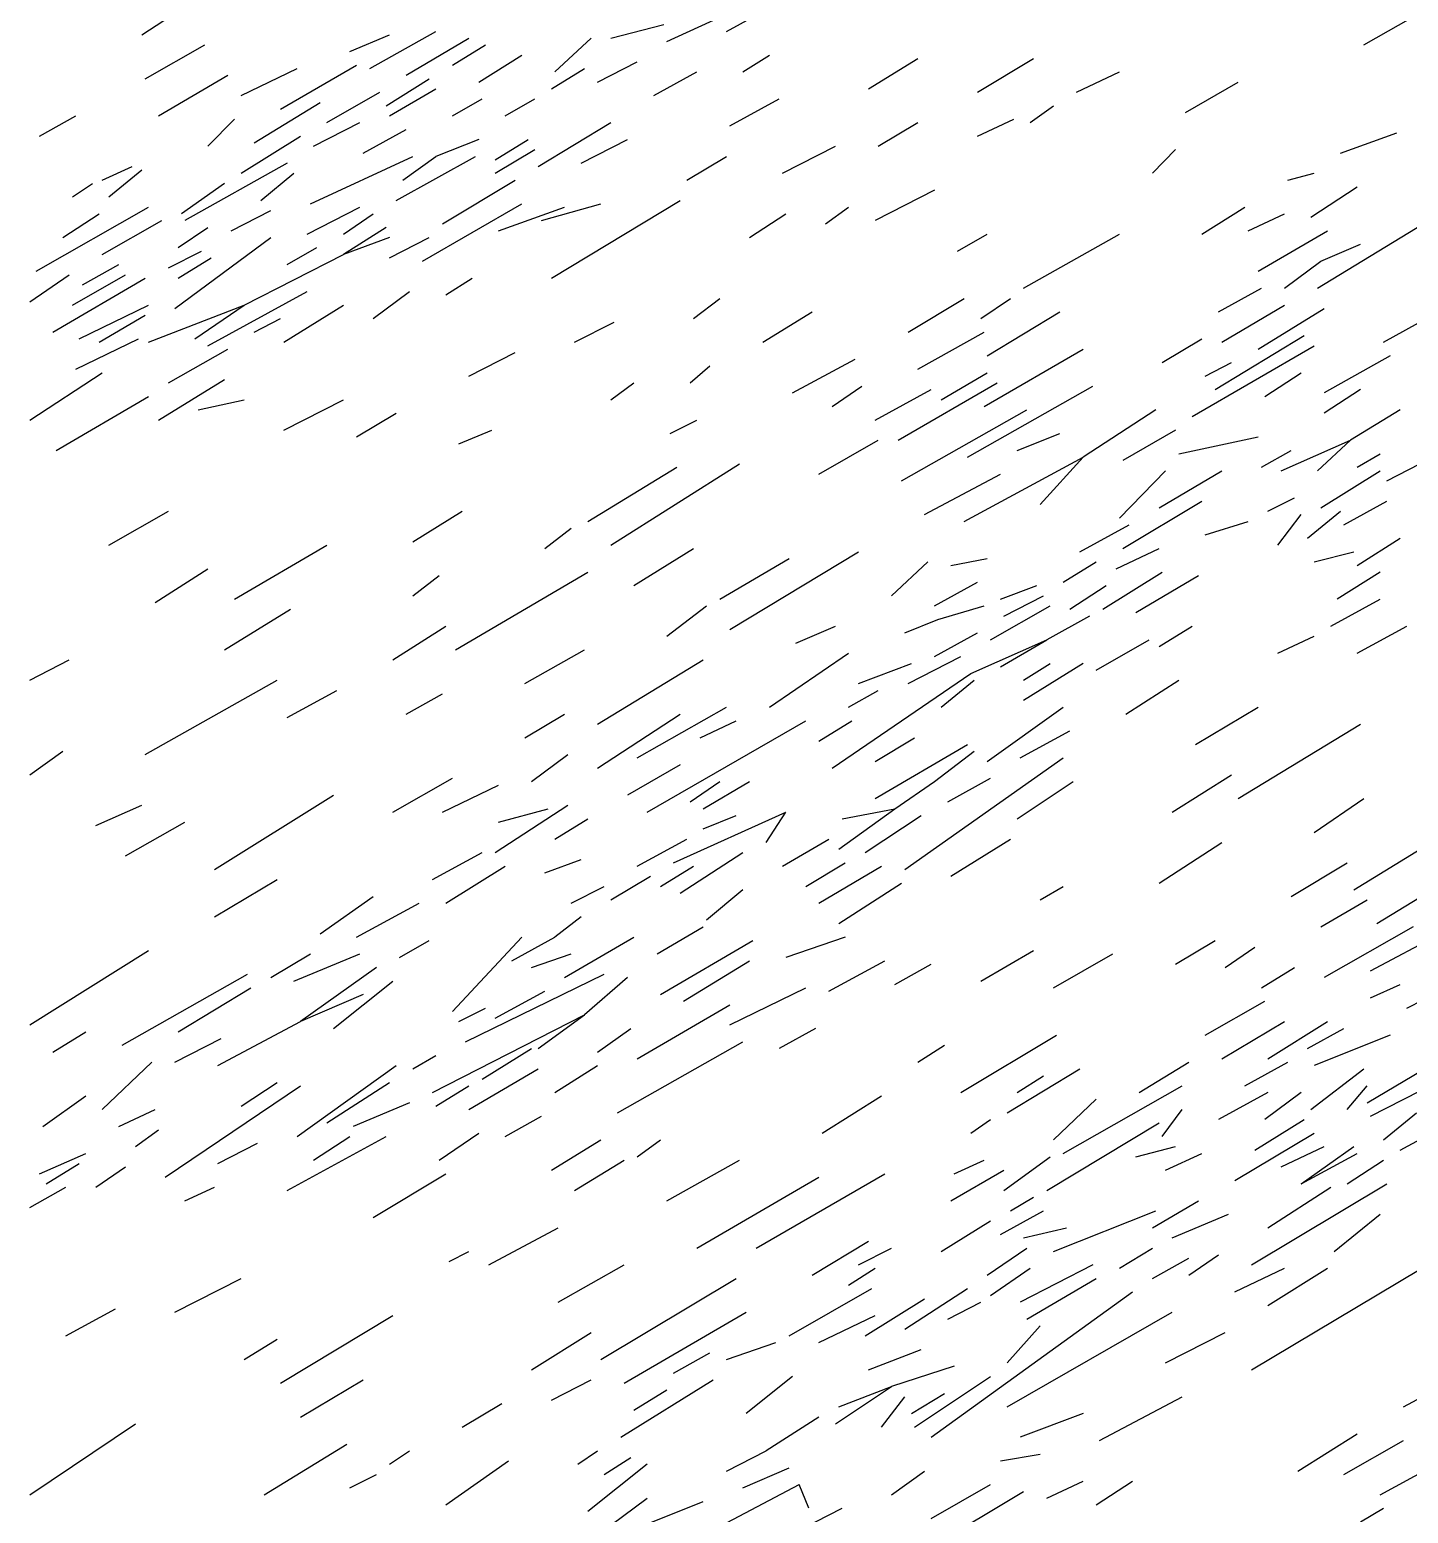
# Model space of a CAD drawing. Extents: x 0 to 599, y 0 to 600.
# Drawn here: x 0.2 to 76.6, y 316.1 to 398.3 of the extents above; entities that cross this region are included whole.
import ezdxf

# ---------------------------------------------------------------- set-up
doc = ezdxf.new("R2010")
doc.units = 0
doc.header["$MEASUREMENT"] = 0
doc.layers.add('LIMESTONE_FSET1', color=166, linetype='CONTINUOUS')

msp = doc.modelspace()

# ---------------------------------------------------------------- linework, layer by layer
at = {"layer": 'LIMESTONE_FSET1'}
for p, q in [((38.78, 398.19), (41.89, 399.875)), ((6.402, 398.003), (8.415, 399.314)), ((35.488, 397.629), (39.146, 399.314)), ((74.085, 397.442), (77.378, 399.314)), ((17.927, 397.067), (20.122, 398.003)), ((19.024, 396.131), (22.683, 398.19)), ((21.037, 395.757), (24.512, 397.816)), ((29.268, 395.944), (31.28, 397.816)), ((32.378, 397.816), (35.305, 398.565)), ((6.585, 395.569), (9.878, 397.442)), ((23.598, 396.318), (25.427, 397.442)), ((11.89, 394.633), (15, 396.131)), ((14.085, 393.885), (18.293, 396.318)), ((25.061, 395.382), (27.439, 396.88)), ((29.085, 395.008), (30.915, 396.131)), ((31.646, 395.382), (33.841, 396.506)), ((39.695, 395.944), (41.159, 396.88)), ((46.646, 395.008), (49.39, 396.693)), ((52.683, 394.821), (55.793, 396.693)), ((7.317, 393.51), (11.159, 395.757)), ((19.939, 394.072), (22.317, 395.569)), ((34.756, 394.633), (37.134, 395.944)), ((58.171, 394.821), (60.549, 395.944)), ((64.207, 393.697), (67.134, 395.382)), ((16.646, 393.136), (19.573, 394.821)), ((20.122, 393.51), (22.683, 395.008)), ((12.622, 392.013), (16.28, 394.259)), ((23.598, 393.51), (25.244, 394.446)), ((26.524, 393.51), (28.171, 394.446)), ((38.963, 392.949), (41.707, 394.446)), ((55.61, 393.136), (56.89, 394.072)), ((0.732, 392.387), (2.744, 393.51)), ((11.524, 393.323), (10.061, 391.825)), ((15.915, 391.825), (18.476, 393.136)), ((28.354, 390.702), (32.378, 393.136)), ((47.195, 391.825), (49.39, 393.136)), ((52.683, 392.387), (54.695, 393.323)), ((11.89, 390.328), (15.183, 392.387)), ((18.659, 391.451), (21.037, 392.761)), ((25.061, 392.2), (22.683, 391.264)), ((25.976, 391.076), (27.805, 392.2)), ((30.732, 390.889), (33.293, 392.2)), ((72.805, 391.451), (75.915, 392.574)), ((15.732, 388.643), (21.402, 391.264)), ((20.488, 388.83), (24.878, 391.264)), ((20.854, 389.953), (22.683, 391.264)), ((25.976, 390.328), (28.171, 391.638)), ((36.585, 389.953), (38.78, 391.264)), ((41.89, 390.328), (44.817, 391.825)), ((62.378, 390.328), (63.659, 391.638)), ((4.207, 389.953), (5.854, 390.702)), ((4.573, 389.017), (6.402, 390.515)), ((14.451, 390.889), (8.78, 387.707)), ((2.561, 389.017), (3.659, 389.766)), ((10.976, 389.766), (8.598, 388.081)), ((12.988, 388.83), (14.817, 390.328)), ((23.049, 387.52), (27.073, 389.953)), ((69.878, 389.953), (71.341, 390.328)), ((71.159, 387.894), (73.72, 389.579)), ((29.085, 384.524), (36.219, 388.83)), ((50.305, 389.392), (47.012, 387.707)), ((0.549, 384.899), (6.768, 388.456)), ((2.012, 386.771), (4.024, 388.081)), ((11.341, 387.145), (13.537, 388.268)), ((15.549, 386.958), (18.476, 388.456)), ((17.561, 386.958), (19.207, 388.081)), ((21.951, 385.46), (27.439, 388.643)), ((26.159, 387.145), (29.817, 388.456)), ((28.537, 387.707), (31.829, 388.643)), ((40.061, 386.771), (42.073, 388.081)), ((44.268, 387.52), (45.549, 388.456)), ((65.122, 386.958), (67.5, 388.456)), ((67.683, 387.145), (69.695, 388.081)), ((4.207, 385.835), (7.5, 387.707)), ((8.415, 386.209), (10.061, 387.332)), ((19.939, 387.332), (17.561, 385.835)), ((68.232, 384.899), (72.073, 387.145)), ((71.524, 383.963), (77.378, 387.52)), ((8.232, 382.839), (13.537, 386.771)), ((20.122, 386.771), (17.561, 385.835)), ((20.122, 385.647), (22.317, 386.771)), ((51.585, 386.022), (53.232, 386.958)), ((55.244, 383.963), (60.549, 386.958)), ((71.707, 385.46), (73.902, 386.396)), ((7.866, 385.086), (9.695, 386.022)), ((8.415, 384.524), (10.244, 385.647)), ((12.073, 383.027), (17.561, 385.835)), ((14.451, 385.273), (16.098, 386.209)), ((69.695, 383.963), (71.707, 385.46)), ((0.183, 383.214), (2.378, 384.711)), ((2.561, 383.027), (5.488, 384.711)), ((3.11, 384.15), (5.122, 385.273)), ((1.463, 381.529), (6.585, 384.524)), ((23.232, 383.588), (24.695, 384.524)), ((66.037, 382.652), (68.415, 383.963)), ((2.927, 381.155), (6.768, 383.027)), ((6.768, 380.967), (12.073, 383.027)), ((9.329, 381.155), (12.073, 383.027)), ((10.061, 380.78), (15.549, 383.775)), ((14.268, 380.967), (17.561, 383.027)), ((19.207, 382.278), (21.219, 383.775)), ((36.951, 382.278), (38.415, 383.401)), ((48.841, 381.529), (51.951, 383.401)), ((52.866, 382.278), (54.512, 383.401)), ((66.22, 380.967), (69.695, 383.027)), ((75.183, 380.967), (79.207, 383.214)), ((4.024, 380.967), (6.585, 382.465)), ((12.622, 381.529), (14.085, 382.278)), ((40.793, 380.967), (43.537, 382.652)), ((53.232, 380.218), (57.256, 382.652)), ((68.232, 380.593), (71.89, 382.839)), ((30.366, 380.967), (32.561, 382.091)), ((49.39, 379.47), (53.049, 381.529)), ((65.854, 378.346), (70.793, 381.342)), ((2.744, 379.47), (6.219, 381.155)), ((7.866, 378.721), (11.159, 380.593)), ((53.049, 377.41), (58.537, 380.593)), ((62.927, 379.844), (65.122, 381.155)), ((64.573, 376.849), (71.341, 380.78)), ((24.512, 379.095), (27.073, 380.406)), ((42.439, 378.159), (45.915, 380.031)), ((65.305, 379.095), (66.768, 379.844)), ((75.549, 380.218), (71.89, 378.159)), ((0.183, 376.662), (4.207, 379.282)), ((7.317, 376.662), (10.976, 378.908)), ((36.768, 378.721), (37.866, 379.657)), ((50.671, 377.785), (53.232, 379.282)), ((68.598, 377.972), (70.61, 379.282)), ((32.378, 377.785), (33.659, 378.721)), ((44.634, 377.41), (46.28, 378.534)), ((47.012, 376.662), (50.122, 378.346)), ((48.293, 375.538), (53.78, 378.721)), ((52.134, 374.602), (59.085, 378.534)), ((73.902, 378.346), (71.89, 377.036)), ((1.646, 374.977), (6.768, 377.972)), ((9.512, 377.223), (12.073, 377.785)), ((14.268, 376.1), (17.561, 377.785)), ((18.293, 375.725), (20.488, 377.036)), ((35.671, 375.913), (37.134, 376.662)), ((48.476, 373.292), (55.427, 377.223)), ((62.561, 377.223), (58.537, 374.602)), ((76.098, 377.223), (73.354, 375.538)), ((23.963, 375.351), (25.793, 376.1)), ((54.878, 374.977), (57.256, 375.913)), ((63.659, 376.1), (60.732, 374.415)), ((63.841, 374.789), (68.232, 375.725)), ((43.902, 373.666), (47.195, 375.538)), ((68.415, 374.041), (70.061, 374.977)), ((69.512, 373.853), (73.354, 375.538)), ((71.524, 373.853), (73.354, 375.538)), ((73.72, 374.041), (75, 374.789)), ((31.098, 371.045), (36.037, 374.041)), ((32.378, 369.735), (39.512, 374.228)), ((51.951, 371.045), (58.537, 374.602)), ((58.537, 374.602), (56.159, 371.981)), ((75.366, 373.292), (77.195, 374.228)), ((49.756, 371.42), (53.963, 373.666)), ((60.549, 371.233), (63.11, 373.853)), ((62.744, 371.794), (66.22, 373.853)), ((71.707, 371.794), (75, 373.853)), ((68.78, 371.607), (70.244, 372.356)), ((4.573, 369.735), (7.866, 371.607)), ((21.402, 369.922), (24.146, 371.607)), ((60.732, 369.548), (65.122, 372.169)), ((70.976, 370.109), (72.805, 371.607)), ((72.988, 370.858), (75.366, 372.169)), ((28.719, 369.548), (30.183, 370.671)), ((58.354, 369.36), (61.098, 370.858)), ((65.305, 370.296), (67.683, 371.045)), ((69.329, 369.735), (70.61, 371.42)), ((73.72, 368.612), (76.098, 370.109)), ((11.524, 366.74), (16.646, 369.735)), ((33.659, 367.488), (36.951, 369.548)), ((38.963, 365.055), (46.098, 369.36)), ((60.366, 368.424), (62.744, 369.548)), ((71.341, 368.799), (73.537, 369.36)), ((7.134, 366.552), (10.061, 368.424)), ((23.78, 363.931), (31.098, 368.237)), ((38.415, 366.74), (42.256, 368.986)), ((47.927, 366.927), (49.939, 368.799)), ((51.22, 368.612), (53.232, 368.986)), ((57.439, 367.676), (59.268, 368.799)), ((59.634, 366.178), (62.927, 368.237)), ((75, 368.237), (72.622, 366.74)), ((21.402, 366.927), (22.866, 368.05)), ((50.305, 366.365), (52.683, 367.676)), ((53.963, 366.74), (55.976, 367.488)), ((57.805, 366.178), (59.817, 367.488)), ((61.463, 365.991), (64.939, 368.05)), ((54.146, 365.803), (56.341, 366.927)), ((72.256, 365.242), (75, 366.74)), ((10.976, 363.931), (14.634, 366.178)), ((35.488, 364.68), (37.683, 366.365)), ((50.488, 365.616), (53.049, 366.365)), ((53.415, 364.493), (56.707, 366.365)), ((58.902, 365.803), (56.524, 364.493)), ((20.305, 363.37), (23.232, 365.242)), ((42.622, 364.306), (44.817, 365.242)), ((48.659, 364.867), (50.488, 365.616)), ((62.744, 364.119), (64.573, 365.242)), ((73.72, 363.744), (76.463, 365.242)), ((50.305, 363.557), (52.683, 364.867)), ((52.317, 362.621), (56.524, 364.493)), ((53.963, 362.995), (56.524, 364.493)), ((59.268, 362.808), (62.195, 364.493)), ((69.329, 363.744), (71.341, 364.68)), ((0.183, 362.247), (2.378, 363.37)), ((27.622, 362.059), (30.915, 363.931)), ((31.646, 359.813), (37.5, 363.37)), ((41.159, 360.749), (45.549, 363.744)), ((48.841, 362.059), (51.768, 363.557)), ((44.634, 357.379), (52.317, 362.621)), ((46.098, 362.059), (49.024, 363.183)), ((55.244, 362.247), (56.707, 363.183)), ((58.537, 363.183), (55.244, 361.123)), ((6.585, 358.128), (13.902, 362.247)), ((14.451, 360.187), (17.195, 361.685)), ((45.549, 360.749), (47.195, 361.685)), ((50.671, 360.749), (52.5, 362.247)), ((60.915, 360.374), (63.841, 362.247)), ((21.037, 360.374), (23.049, 361.498)), ((27.622, 359.064), (29.817, 360.374)), ((31.646, 357.379), (36.219, 360.374)), ((33.841, 357.941), (38.78, 360.749)), ((34.39, 354.945), (43.171, 360)), ((37.317, 359.064), (39.329, 360)), ((43.902, 358.877), (45.732, 360)), ((53.232, 357.754), (57.439, 360.749)), ((64.756, 358.69), (68.232, 360.749)), ((55.061, 357.941), (57.805, 359.438)), ((67.134, 355.694), (73.902, 359.813)), ((47.012, 357.754), (49.207, 359.064)), ((47.012, 355.694), (52.134, 358.69)), ((0.183, 357.005), (2.012, 358.315)), ((27.988, 356.63), (30, 358.128)), ((36.219, 357.566), (33.293, 355.881)), ((48.659, 351.763), (57.439, 357.941)), ((50.305, 356.63), (52.5, 358.315)), ((20.305, 354.945), (23.598, 356.818)), ((51.037, 355.507), (53.415, 356.818)), ((63.476, 354.945), (66.768, 357.005)), ((10.427, 351.763), (17.012, 355.881)), ((23.049, 354.945), (26.159, 356.443)), ((36.768, 355.507), (38.415, 356.63)), ((37.5, 355.133), (40.061, 356.63)), ((48.11, 355.133), (50.305, 356.63)), ((54.878, 354.571), (57.988, 356.63)), ((3.841, 354.197), (6.402, 355.32)), ((25.976, 352.699), (30, 355.32)), ((26.159, 354.384), (28.902, 355.133)), ((45, 352.886), (48.11, 355.133)), ((45.183, 354.571), (48.11, 355.133)), ((71.341, 353.822), (74.085, 355.694)), ((5.488, 352.512), (8.78, 354.384)), ((29.268, 353.448), (31.098, 354.571)), ((35.854, 352.137), (42.073, 354.945)), ((37.5, 354.009), (39.329, 354.758)), ((40.976, 353.261), (42.073, 354.945)), ((46.463, 352.699), (49.573, 354.758)), ((33.841, 351.95), (36.585, 353.448)), ((41.89, 351.95), (44.451, 353.448)), ((51.22, 351.389), (54.512, 353.448)), ((73.537, 350.64), (78.11, 353.448)), ((22.5, 351.201), (25.244, 352.699)), ((36.219, 350.452), (39.695, 352.699)), ((62.744, 351.014), (66.22, 353.261)), ((23.232, 349.891), (26.524, 351.95)), ((28.719, 351.576), (30.732, 352.325)), ((35.122, 350.827), (36.951, 351.95)), ((43.171, 350.827), (45.366, 352.137)), ((43.902, 349.891), (47.378, 351.95)), ((70.061, 350.265), (73.171, 352.137)), ((10.427, 349.142), (13.902, 351.201)), ((32.378, 350.078), (34.573, 351.389)), ((45, 348.768), (48.476, 351.014)), ((74.817, 348.768), (78.476, 351.014)), ((16.28, 348.206), (19.207, 350.265)), ((30.183, 349.891), (32.012, 350.827)), ((39.695, 350.64), (37.683, 348.955)), ((56.159, 350.078), (57.439, 350.827)), ((18.293, 348.019), (21.768, 349.891)), ((71.707, 348.58), (74.268, 350.078)), ((30.732, 349.142), (29.268, 348.019)), ((34.939, 347.083), (37.5, 348.58)), ((76.829, 348.58), (71.89, 345.772)), ((20.671, 346.896), (22.317, 347.832)), ((23.598, 343.9), (27.439, 348.019)), ((26.89, 346.708), (29.268, 348.019)), ((29.817, 345.772), (33.659, 348.019)), ((35.122, 344.836), (40.244, 347.832)), ((45.366, 348.019), (42.073, 346.896)), ((63.659, 346.521), (65.854, 347.832)), ((74.451, 346.147), (78.659, 348.393)), ((0.183, 343.151), (6.768, 347.27)), ((13.537, 345.772), (15.732, 347.083)), ((14.817, 345.585), (18.476, 347.083)), ((27.988, 346.334), (30.183, 347.083)), ((52.866, 345.585), (55.793, 347.27)), ((56.89, 345.211), (60.183, 347.083)), ((66.402, 346.334), (68.049, 347.457)), ((19.39, 346.334), (15.183, 343.339)), ((36.402, 344.462), (40.061, 346.708)), ((44.451, 345.023), (47.561, 346.708)), ((48.11, 345.398), (50.122, 346.521)), ((68.415, 345.211), (70.244, 346.334)), ((5.305, 342.028), (12.256, 345.959)), ((8.415, 342.777), (12.439, 345.211)), ((17.012, 342.964), (20.305, 345.585)), ((24.329, 342.215), (32.012, 345.959)), ((33.293, 345.772), (30.915, 343.713)), ((38.963, 343.151), (43.171, 345.211)), ((74.451, 344.649), (76.098, 345.398)), ((76.463, 344.087), (80.122, 345.959)), ((18.659, 344.836), (15.183, 343.339)), ((25.976, 343.526), (28.719, 345.023)), ((65.305, 342.59), (68.598, 344.462)), ((22.5, 339.407), (30.915, 343.713)), ((23.963, 343.339), (25.427, 344.087)), ((28.354, 341.841), (30.915, 343.713)), ((33.841, 341.279), (38.963, 344.275)), ((74.268, 338.846), (82.5, 343.713)), ((1.463, 341.654), (3.293, 342.777)), ((10.61, 340.905), (15.183, 343.339)), ((31.646, 341.654), (33.476, 342.964)), ((43.719, 342.964), (41.707, 341.841)), ((66.22, 341.279), (69.695, 343.339)), ((68.78, 341.279), (72.073, 343.339)), ((70.976, 341.841), (72.988, 342.964)), ((8.232, 341.092), (10.793, 342.403)), ((32.744, 338.284), (39.695, 342.215)), ((49.39, 341.092), (50.854, 342.028)), ((51.768, 339.407), (57.073, 342.59)), ((75.549, 342.59), (71.341, 340.905)), ((4.207, 338.471), (6.951, 341.092)), ((21.402, 340.718), (22.683, 341.467)), ((25.244, 340.156), (27.988, 341.841)), ((61.646, 339.407), (64.39, 341.092)), ((67.5, 339.782), (69.878, 341.092)), ((15, 336.974), (20.488, 340.905)), ((24.512, 338.471), (28.354, 340.718)), ((29.268, 339.407), (31.646, 340.905)), ((54.329, 338.284), (58.354, 340.718)), ((54.878, 339.407), (56.341, 340.343)), ((71.159, 338.471), (74.085, 340.718)), ((7.683, 334.727), (15.183, 339.782)), ((11.89, 338.658), (13.902, 339.969)), ((16.646, 337.722), (20.122, 339.969)), ((22.683, 338.658), (24.512, 339.782)), ((57.439, 336.037), (64.024, 339.782)), ((73.171, 338.471), (74.268, 339.782)), ((74.451, 338.097), (78.11, 339.969)), ((0.915, 337.535), (3.293, 339.22)), ((21.219, 338.846), (18.11, 337.535)), ((44.085, 337.161), (47.378, 339.22)), ((56.89, 336.786), (59.268, 339.033)), ((68.78, 339.407), (66.037, 337.91)), ((70.61, 339.407), (68.598, 337.91)), ((5.122, 337.535), (7.134, 338.471)), ((26.524, 336.974), (28.537, 338.097)), ((52.317, 337.161), (53.415, 337.91)), ((62.927, 336.974), (64.024, 338.471)), ((68.049, 336.225), (70.793, 337.91)), ((75.183, 336.786), (77.012, 338.284)), ((76.098, 336.225), (79.573, 338.097)), ((6.037, 336.412), (7.317, 337.348)), ((14.451, 333.978), (19.939, 336.974)), ((15.915, 335.663), (17.927, 336.974)), ((22.866, 335.663), (25.061, 337.161)), ((56.524, 333.978), (62.744, 337.722)), ((66.951, 334.54), (71.341, 337.161)), ((10.61, 335.476), (12.805, 336.599)), ((29.085, 335.101), (31.829, 336.786)), ((33.841, 335.85), (35.122, 336.786)), ((61.463, 335.85), (63.659, 336.412)), ((69.512, 335.289), (71.89, 336.412)), ((70.61, 334.353), (73.537, 336.412)), ((0.732, 334.914), (3.293, 336.037)), ((1.098, 334.353), (2.927, 335.476)), ((30.366, 333.978), (33.11, 335.663)), ((35.488, 333.417), (39.512, 335.663)), ((51.402, 334.914), (53.049, 335.663)), ((54.146, 333.978), (56.707, 335.85)), ((63.11, 335.101), (65.122, 336.037)), ((70.61, 334.353), (73.72, 336.037)), ((73.171, 334.353), (75.183, 335.663)), ((3.841, 334.165), (5.488, 335.289)), ((19.207, 332.481), (23.232, 334.914)), ((37.134, 330.796), (43.902, 334.727)), ((40.427, 330.796), (47.561, 334.914)), ((51.22, 333.417), (54.146, 335.101)), ((0.183, 333.042), (2.195, 334.165)), ((8.78, 333.417), (10.427, 334.165)), ((67.866, 329.86), (75.366, 334.353)), ((68.78, 331.919), (72.256, 334.165)), ((53.963, 331.545), (56.341, 332.855)), ((54.512, 332.855), (55.793, 333.604)), ((56.89, 330.608), (62.561, 332.855)), ((62.378, 331.919), (64.939, 333.417)), ((50.671, 330.608), (53.415, 332.293)), ((63.476, 331.357), (66.585, 332.668)), ((67.866, 324.056), (82.317, 332.668)), ((72.439, 330.608), (75, 332.668)), ((25.61, 329.86), (29.451, 331.919)), ((55.244, 331.357), (57.622, 331.919)), ((23.415, 330.047), (24.512, 330.608)), ((43.537, 329.298), (46.646, 331.17)), ((46.098, 329.86), (47.927, 330.796)), ((53.232, 329.298), (55.427, 330.796)), ((60.549, 329.672), (62.378, 330.796)), ((64.39, 329.298), (66.037, 330.421)), ((29.451, 327.8), (33.11, 329.86)), ((45.549, 328.736), (47.012, 329.672)), ((53.415, 328.175), (55.61, 329.672)), ((59.085, 329.86), (55.061, 327.8)), ((62.378, 329.111), (64.39, 330.234)), ((66.951, 328.362), (69.695, 329.672)), ((68.78, 327.613), (72.073, 329.672)), ((8.232, 327.239), (11.89, 329.111)), ((31.829, 324.618), (39.329, 329.111)), ((55.427, 326.864), (59.268, 329.111)), ((42.256, 325.928), (46.829, 328.549)), ((46.463, 325.928), (49.756, 327.988)), ((48.659, 326.303), (52.134, 328.549)), ((50.122, 320.312), (61.28, 328.362)), ((2.195, 325.928), (4.939, 327.426)), ((33.11, 323.307), (39.878, 327.239)), ((51.037, 326.864), (52.866, 327.8)), ((54.329, 321.997), (63.476, 327.239)), ((14.085, 323.307), (20.305, 327.052)), ((43.902, 325.554), (47.012, 327.052)), ((56.159, 326.49), (54.329, 324.431)), ((12.073, 324.618), (13.902, 325.741)), ((27.988, 324.056), (31.28, 326.115)), ((38.78, 324.618), (41.524, 325.554)), ((63.11, 324.431), (66.402, 326.115)), ((35.854, 323.869), (37.866, 324.992)), ((46.646, 324.056), (49.573, 325.179)), ((51.402, 324.243), (47.927, 323.12)), ((76.28, 321.997), (79.756, 323.869)), ((15.183, 321.435), (18.659, 323.495)), ((29.085, 322.371), (31.28, 323.495)), ((32.927, 320.312), (38.049, 323.495)), ((42.439, 323.682), (39.878, 321.623)), ((44.817, 321.061), (47.927, 323.12)), ((45, 321.997), (47.927, 323.12)), ((49.207, 320.874), (53.415, 323.682)), ((24.146, 320.874), (26.341, 322.184)), ((33.659, 321.81), (35.488, 322.933)), ((47.378, 320.874), (48.659, 322.559)), ((49.024, 321.623), (50.854, 322.746)), ((59.451, 320.125), (64.024, 322.559)), ((43.902, 321.435), (40.976, 319.563)), ((58.537, 321.623), (55.061, 320.312)), ((0.183, 317.13), (6.037, 321.061)), ((13.171, 317.13), (17.744, 319.938)), ((70.427, 318.44), (73.72, 320.499)), ((72.988, 318.253), (76.28, 320.125)), ((20.122, 318.814), (21.219, 319.563)), ((23.232, 316.568), (26.707, 319.002)), ((30.549, 318.814), (31.646, 319.563)), ((32.012, 318.253), (33.476, 319.189)), ((38.78, 318.44), (40.976, 319.563)), ((53.963, 319.002), (56.159, 319.376)), ((17.927, 317.504), (19.39, 318.253)), ((34.39, 318.814), (31.098, 316.193)), ((39.695, 317.504), (42.256, 318.627)), ((47.927, 317.13), (49.756, 318.44)), ((75, 317.13), (77.744, 318.627)), ((37.5, 314.883), (42.805, 317.691)), ((43.354, 316.381), (42.805, 317.691)), ((48.659, 313.385), (55.244, 317.317)), ((50.122, 315.819), (53.415, 317.691)), ((56.524, 316.942), (58.537, 317.878)), ((59.268, 316.568), (61.28, 317.878)), ((32.378, 315.445), (34.39, 316.942)), ((33.293, 315.07), (37.5, 316.755)), ((41.524, 314.509), (45.183, 316.381)), ((73.902, 315.632), (75.183, 316.381))]:
    msp.add_line(p, q, dxfattribs=at)

doc.saveas('drawing.dxf')
